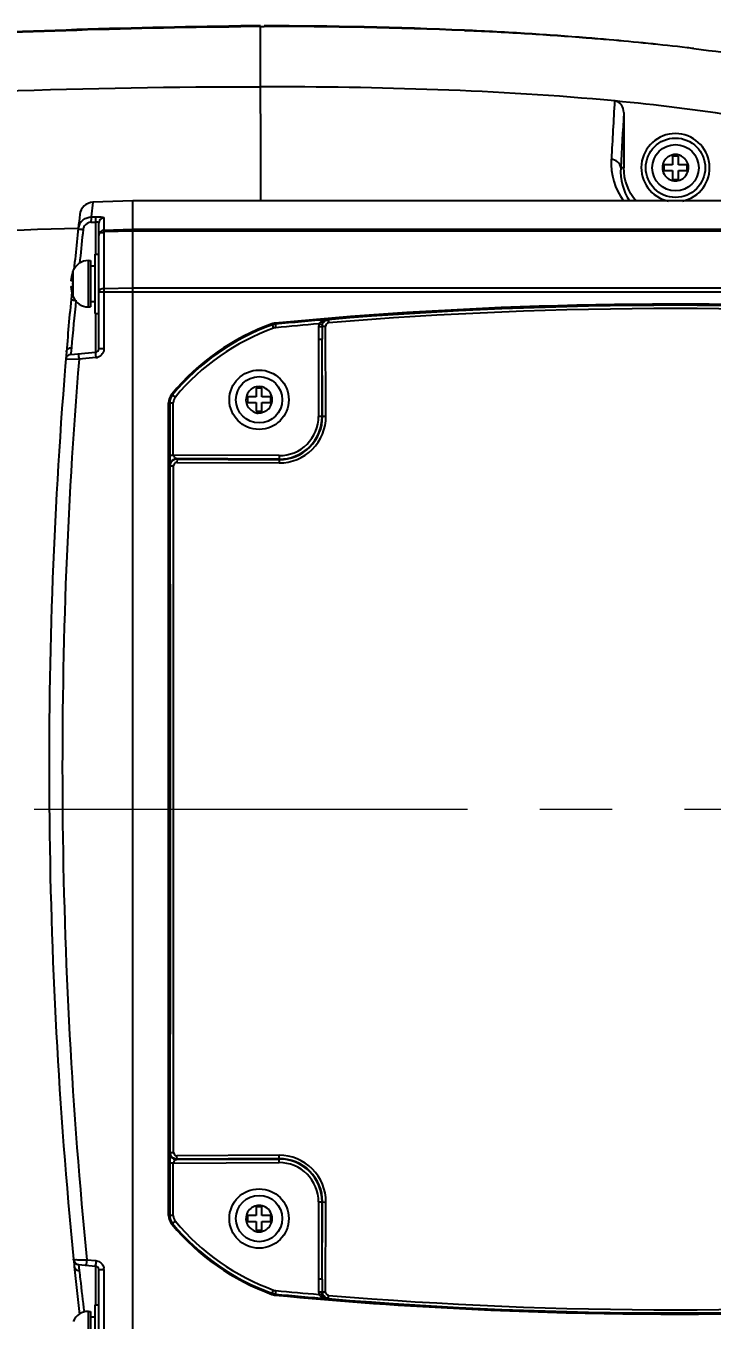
# Model space of a CAD drawing. Header units: millimetres. Extents: x 4086 to 8300, y 123 to 1549.
# Drawn here: x 6839.7 to 6869.9, y 1278.1 to 1335 of the extents above; entities that cross this region are included whole.
import ezdxf
from ezdxf import colors
from ezdxf.entities.mleader import LeaderData, LeaderLine
from ezdxf.math import Vec2, Vec3

# ---------------------------------------------------------------- set-up
doc = ezdxf.new("R2010")
doc.units = ezdxf.units.MM
doc.linetypes.add('CENTER2', pattern=[28.575, 19.05, -3.175, 3.175, -3.175])
doc.layers.add('中心线层', color=7, linetype='CENTER2', lineweight=0)
doc.layers.add('轮廓实线层', color=7, linetype='Continuous', lineweight=30)
doc.layers.add('尺寸标注', color=7, linetype='Continuous')
doc.styles.add('思源黑', font='SourceHanSansCN-Normal.ttf')
doc.dimstyles.new('尺寸标注_3_10比例', dxfattribs={"dimtxt": 7, "dimasz": 6, "dimexe": 2, "dimexo": 1.5, "dimgap": 1, "dimtad": 1, "dimdec": 1, "dimlfac": 3.333333, "dimdsep": 46, "dimtxsty": '思源黑', "dimcen": 0.09, "dimadec": 0, "dimazin": 0, "dimtp": 0.01, "dimtm": 0.01, "dimtfac": 1, "dimtdec": 1, "dimtofl": 0, "dimtmove": 0, "dimatfit": 3, "dimfxl": 0, "dimtolj": 1, "dimarcsym": 0})

# ---------------------------------------------------------------- blocks, each defined once
blk = doc.blocks.new('*D1366')
at = {"layer": 'Defpoints', "color": 0}
for p in [(6824.005, 1353.323), (6815.005, 1321.53), (6824.005, 1321.53)]:
    blk.add_point(p, dxfattribs=at)
at = {"layer": '轮廓实线层', "color": 0, "lineweight": -2}
for p, q in [((6815.005, 1323.03), (6815.005, 1355.323)), ((6824.005, 1323.03), (6824.005, 1355.323)), ((6809.005, 1353.323), (6803.005, 1353.323)), ((6830.005, 1353.323), (6847.732, 1353.323))]:
    blk.add_line(p, q, dxfattribs=at)
at = {"layer": '轮廓实线层', "color": 0}
for points in [[(6809.005, 1352.323), (6809.005, 1354.323), (6815.005, 1353.323)], [(6830.005, 1354.323), (6830.005, 1352.323), (6824.005, 1353.323)]]:
    blk.add_solid(points, dxfattribs=at)
at = {"layer": '轮廓实线层', "color": 0, "insert": (6841.869, 1357.953), "char_height": 7, "attachment_point": 5, "style": '思源黑'}
blk.add_mtext('\\A1;30', dxfattribs=at)

msp = doc.modelspace()

# ---------------------------------------------------------------- linework, layer by layer
for p, q in [((6850.024, 1334.935), (6850.175, 1334.936)), ((6850.032, 1327.271), (6850.024, 1334.935)), ((6850.176, 1334.964), (6850.176, 1334.935)), ((6858.979, 1334.759), (6859.043, 1334.756)), ((6865.985, 1331.157), (6865.985, 1328.73)), ((6868.128, 1329.24), (6868.128, 1328.858)), ((6868.383, 1329.24), (6868.128, 1329.24)), ((6868.383, 1328.858), (6868.383, 1329.24)), ((6865.985, 1328.73), (6865.852, 1328.73)), ((6867.746, 1328.858), (6867.746, 1328.603)), ((6868.128, 1328.858), (6867.746, 1328.858)), ((6868.766, 1328.858), (6868.383, 1328.858)), ((6868.766, 1328.603), (6868.766, 1328.858)), ((6867.746, 1328.603), (6868.128, 1328.603)), ((6868.128, 1328.603), (6868.128, 1328.22)), ((6868.128, 1328.22), (6868.383, 1328.22)), ((6868.383, 1328.22), (6868.383, 1328.603)), ((6868.383, 1328.603), (6868.766, 1328.603)), ((6842.651, 1327.209), (6842.578, 1326.568)), ((6844.405, 1327.271), (6842.65, 1327.209)), ((6844.405, 1273.79), (6844.405, 1327.271)), ((6936.355, 1327.271), (6844.405, 1327.271)), ((6842.58, 1326.568), (6842.781, 1326.572)), ((6842.94, 1326.415), (6842.905, 1326.292)), ((6843.137, 1326.529), (6843.137, 1320.769)), ((6842.567, 1326.33), (6842.768, 1326.335)), ((6842.768, 1326.335), (6842.768, 1324.935)), ((6842.905, 1320.769), (6842.905, 1326.292)), ((6843.137, 1325.988), (6844.405, 1326.032)), ((6844.405, 1325.944), (6843.137, 1325.914)), ((6844.405, 1326.032), (6936.355, 1326.032)), ((6936.355, 1325.944), (6844.405, 1325.944)), ((6842.083, 1324.688), (6842.066, 1324.522)), ((6842.755, 1322.326), (6842.755, 1324.935)), ((6842.755, 1324.935), (6842.905, 1324.935)), ((6841.762, 1324.14), (6841.788, 1324.207)), ((6841.767, 1324.14), (6841.762, 1324.14)), ((6841.788, 1324.204), (6841.788, 1324.207)), ((6841.788, 1323.053), (6841.788, 1324.204)), ((6842.452, 1322.61), (6842.452, 1324.65)), ((6842.452, 1324.65), (6842.542, 1324.65)), ((6842.542, 1324.65), (6842.542, 1322.61)), ((6842.542, 1324.415), (6842.755, 1324.415)), ((6841.767, 1323.758), (6841.683, 1323.758)), ((6841.683, 1323.503), (6841.767, 1323.503)), ((6841.788, 1323.053), (6841.762, 1323.12)), ((6841.762, 1323.12), (6841.767, 1323.12)), ((6842.905, 1323.278), (6936.355, 1323.278)), ((6844.405, 1323.431), (6843.137, 1323.409)), ((6936.355, 1323.431), (6844.405, 1323.431)), ((6842.452, 1322.61), (6842.542, 1322.61)), ((6842.542, 1322.846), (6842.755, 1322.846)), ((6842.755, 1322.325), (6842.905, 1322.325)), ((6842.768, 1322.326), (6842.768, 1320.62)), ((6850.522, 1321.864), (6850.591, 1321.673)), ((6850.667, 1321.896), (6850.687, 1321.694)), ((6852.736, 1321.827), (6852.589, 1321.867)), ((6852.998, 1322.05), (6852.976, 1322.056)), ((6852.573, 1321.753), (6852.726, 1321.752)), ((6852.892, 1317.806), (6852.873, 1321.76)), ((6841.704, 1320.822), (6841.68, 1320.559)), ((6843.137, 1320.769), (6842.905, 1320.769)), ((6852.571, 1321.192), (6852.571, 1317.798)), ((6852.571, 1321.192), (6852.727, 1321.192)), ((6852.727, 1317.798), (6852.727, 1321.192)), ((6841.502, 1320.306), (6841.459, 1320.305)), ((6842.041, 1320.316), (6841.502, 1320.306)), ((6841.677, 1320.525), (6842.768, 1320.62)), ((6841.68, 1320.559), (6841.677, 1320.525)), ((6842.781, 1320.381), (6842.041, 1320.316)), ((6849.828, 1319.04), (6849.828, 1318.658)), ((6850.083, 1319.04), (6849.828, 1319.04)), ((6850.083, 1318.658), (6850.083, 1319.04)), ((6846.275, 1318.648), (6846.119, 1318.778)), ((6849.445, 1318.658), (6849.445, 1318.403)), ((6849.828, 1318.658), (6849.445, 1318.658)), ((6850.465, 1318.658), (6850.083, 1318.658)), ((6850.465, 1318.403), (6850.465, 1318.658)), ((6845.98, 1282.666), (6845.98, 1318.394)), ((6845.98, 1318.394), (6846.183, 1318.394)), ((6846.027, 1318.394), (6846.027, 1316.097)), ((6846.183, 1316.097), (6846.183, 1318.394)), ((6849.445, 1318.403), (6849.828, 1318.403)), ((6849.828, 1318.403), (6849.828, 1318.02)), ((6849.828, 1318.02), (6850.083, 1318.02)), ((6850.083, 1318.02), (6850.083, 1318.403)), ((6850.083, 1318.403), (6850.465, 1318.403)), ((6852.743, 1317.798), (6852.571, 1317.798)), ((6846.027, 1316.097), (6846.183, 1316.097)), ((6846.036, 1315.65), (6846.037, 1315.642)), ((6846.037, 1315.642), (6846.047, 1315.616)), ((6850.837, 1316.073), (6846.183, 1316.097)), ((6846.197, 1285.438), (6846.197, 1315.623)), ((6846.33, 1315.945), (6846.338, 1315.941)), ((6850.836, 1315.917), (6846.338, 1315.941)), ((6846.348, 1315.916), (6846.347, 1315.773)), ((6846.347, 1315.773), (6850.835, 1315.75)), ((6846.348, 1315.916), (6850.836, 1315.893)), ((6850.836, 1315.893), (6850.835, 1315.75)), ((6850.837, 1316.073), (6850.836, 1315.917)), ((6850.836, 1315.917), (6850.836, 1315.893)), ((6846.037, 1285.418), (6846.047, 1285.444)), ((6846.027, 1284.963), (6846.027, 1282.666)), ((6846.183, 1284.963), (6846.027, 1284.963)), ((6846.183, 1284.963), (6850.837, 1284.987)), ((6846.183, 1282.666), (6846.183, 1284.963)), ((6846.338, 1285.12), (6850.836, 1285.143)), ((6850.835, 1285.31), (6846.347, 1285.287)), ((6846.348, 1285.144), (6846.347, 1285.287)), ((6850.836, 1285.167), (6846.348, 1285.144)), ((6850.837, 1284.987), (6850.835, 1285.31)), ((6852.571, 1283.262), (6852.571, 1279.868)), ((6852.571, 1283.262), (6852.743, 1283.262)), ((6852.727, 1279.868), (6852.727, 1283.262)), ((6852.873, 1279.3), (6852.892, 1283.255)), ((6846.183, 1282.666), (6845.98, 1282.666)), ((6849.445, 1282.658), (6849.445, 1282.403)), ((6849.828, 1282.658), (6849.445, 1282.658)), ((6849.828, 1283.04), (6849.828, 1282.658)), ((6850.083, 1283.04), (6849.828, 1283.04)), ((6850.083, 1282.658), (6850.083, 1283.04)), ((6850.465, 1282.658), (6850.083, 1282.658)), ((6850.465, 1282.403), (6850.465, 1282.658)), ((6846.119, 1282.283), (6846.275, 1282.412)), ((6849.445, 1282.403), (6849.828, 1282.403)), ((6849.828, 1282.403), (6849.828, 1282.02)), ((6849.828, 1282.02), (6850.083, 1282.02)), ((6850.083, 1282.02), (6850.083, 1282.403)), ((6850.083, 1282.403), (6850.465, 1282.403)), ((6841.804, 1280.721), (6841.801, 1280.75)), ((6841.977, 1280.719), (6842.164, 1280.717)), ((6842.022, 1280.506), (6842.768, 1280.44)), ((6842.022, 1280.506), (6842.035, 1280.385)), ((6842.035, 1280.385), (6842.051, 1280.239)), ((6842.164, 1280.717), (6842.387, 1280.714)), ((6842.387, 1280.714), (6842.781, 1280.679)), ((6842.768, 1280.44), (6842.768, 1278.735)), ((6842.905, 1274.768), (6842.905, 1280.291)), ((6842.905, 1280.291), (6843.137, 1280.291)), ((6843.137, 1280.291), (6843.137, 1274.531)), ((6852.727, 1279.868), (6852.571, 1279.868)), ((6850.522, 1279.196), (6850.591, 1279.388)), ((6850.687, 1279.366), (6850.667, 1279.164)), ((6852.573, 1279.307), (6852.726, 1279.308)), ((6852.589, 1279.193), (6852.736, 1279.233)), ((6842.755, 1276.126), (6842.755, 1278.735)), ((6842.755, 1278.735), (6842.905, 1278.735)), ((6852.976, 1279.004), (6852.998, 1279.011)), ((6842.452, 1276.41), (6842.452, 1278.45)), ((6842.452, 1278.45), (6842.542, 1278.45)), ((6842.542, 1278.45), (6842.542, 1276.41)), ((6842.542, 1278.215), (6842.755, 1278.215))]:
    msp.add_line(p, q)
for points in [[(6852.589, 1321.867), (6852.58, 1321.83), (6852.575, 1321.791), (6852.573, 1321.753)], [(6852.736, 1321.827), (6852.748, 1321.864), (6852.764, 1321.899), (6852.784, 1321.932)], [(6852.573, 1279.307), (6852.575, 1279.269), (6852.58, 1279.231), (6852.589, 1279.193)], [(6852.667, 1279.11), (6852.637, 1279.134), (6852.611, 1279.162), (6852.589, 1279.193)]]:
    msp.add_lwpolyline(points)
for centre, radius in [((6868.256, 1328.73), 1.305), ((6868.256, 1328.73), 1.02), ((6849.955, 1318.53), 1.305), ((6849.955, 1318.53), 1.02), ((6849.955, 1282.53), 1.305), ((6849.955, 1282.53), 1.02)]:
    msp.add_circle(centre, radius)
for centre, radius, start, end in [((6850.552, 1114.454), 220.513, 90.13723, 90.50039), ((6850.557, 1103.847), 231.089, 90.13216, 90.47886), ((6850.696, 1141.736), 193.201, 87.54304, 90.15451), ((6850.441, 1143.144), 191.82, 87.44863, 90.07917), ((6851.517, 1170.605), 164.339, 86.41339, 87.39729), ((6851.87, 1172.739), 162.176, 86.49085, 87.46512), ((6852.678, 1189.048), 145.859, 85.4162, 86.41558), ((6852.6, 1184.586), 150.307, 85.52216, 86.49191), ((6853.868, 1200.9), 133.943, 85.08729, 85.51813), ((6853.576, 1200.485), 134.387, 84.97872, 85.40815), ((6855.852, 1223.197), 111.558, 83.351, 85.12204), ((6855.297, 1219.358), 115.436, 83.29779, 85.00937), ((6857.371, 1236.786), 97.885, 83.13922, 83.31315), ((7565.352, 1291.947), 700.899, 176.751324, 176.961115), ((7568.008, 1291.444), 703.146, 176.762322, 176.960338), ((6868.255, 1328.73), 1.5, 281.9778, 258.0216), ((6868.268, 1328.94), 2.84, 176.6737, 216.0588), ((6868.244, 1328.579), 2.397, 176.3912, 213.1084), ((6868.238, 1328.725), 0.594, 34.9713, 41.6162), ((6868.257, 1328.731), 0.578, 186.5397, 217.1117), ((6868.257, 1328.736), 0.583, 247.9494, 256.1017), ((6868.257, 1328.728), 0.574, 295.1467, 309.0356), ((6842.671, 1326.61), 0.6, 92, 173.653), ((7061.66, 1302.251), 220.94, 173.65299, 174.2846), ((6842.594, 1325.975), 0.592, 128.5699, 152.6787), ((6845.409, 1326.394), 2.641, 179.5113, 181.2918), ((6842.594, 1325.972), 0.593, 170.1715, 173.8144), ((6842.605, 1325.969), 0.605, 152.795, 170.1488), ((7061.637, 1302.251), 220.698, 173.82006, 174.16521), ((6843.172, 1323.63), 1.495, 160.0479, 175.1062), ((6842.452, 1323.93), 0.72, 90, 157.3801), ((6843.172, 1323.63), 1.411, 174.8143, 185.1857), ((7061.66, 1302.251), 220.94, 174.54108, 175.22781), ((6843.172, 1323.63), 1.495, 184.8938, 199.9521), ((6842.452, 1323.33), 0.72, 202.6199, 270), ((7024.268, 1304.04), 183.334, 174.09494, 174.74817), ((6844.272, 1347.882), 25.092, 264.3336, 264.5922), ((6868.255, 1137.935), 184.746, 85.26292, 94.73728), ((6868.255, 1138.02), 184.52, 85.26097, 94.73924), ((6853.969, 1312.261), 10.203, 109.7452, 140.3036), ((6850.725, 1321.299), 0.6, 95.5249, 109.7452), ((6850.725, 1321.299), 0.553, 95.5249, 109.7452), ((6866.953, 1153.447), 169.188, 94.73847, 95.52211), ((6866.953, 1153.447), 169.032, 94.87473, 95.52211), ((6853.969, 1312.261), 10.156, 109.7452, 140.3036), ((6853.969, 1312.261), 10, 109.7452, 140.3036), ((6850.725, 1321.299), 0.397, 95.5249, 109.7452), ((6933.379, 1321.198), 80.807, 179.60646, 180.00429), ((6853.023, 1321.751), 0.297, 165.0256, 179.7652), ((7020.539, 1321.642), 167.813, 179.96248, 180.15368), ((6842.755, 1320.769), 0.15, 275, 0), ((7059.504, 1302.411), 218.778, 175.22256, 185.68199), ((7059.934, 1302.415), 218.627, 175.30333, 185.69661), ((6841.698, 1320.286), 0.24, 95, 175.3085), ((6842.747, 1320.766), 0.387, 275.0648, 284.9924), ((6849.955, 1318.531), 0.576, 115.1801, 129.0292), ((6849.954, 1318.524), 0.583, 67.9439, 76.101), ((6846.58, 1318.394), 0.6, 140.3036, 180), ((6846.58, 1318.394), 0.553, 140.3036, 180), ((6846.58, 1318.394), 0.397, 140.3036, 180.0004), ((6849.954, 1318.529), 0.578, 6.5115, 37.0938), ((6849.939, 1318.517), 0.556, 215.3856, 222.48), ((6850.846, 1317.797), 2.047, 269.7074, 0.2538), ((6850.846, 1317.79), 1.897, 269.6943, 0.2605), ((6850.846, 1317.798), 1.881, 269.7031, 0), ((6850.846, 1317.798), 1.725, 269.7031, 0), ((6869.88, 1316.079), 23.853, 179.9562, 180.339), ((6858.102, 1316.017), 12.074, 180.3759, 180.6609), ((-3114.355, 1300.53), 9960.414, 359.9132208, 0.0867803), ((6846.203, 1312.35), 3.273, 90.0999, 90.8279), ((6846.347, 1315.623), 0.293, 89.8229, 130.1577), ((6846.203, 1288.711), 3.273, 269.1702, 269.9), ((6864.137, 1284.998), 18.11, 179.6782, 180.111), ((6859.693, 1285.023), 13.666, 179.3065, 179.6784), ((6846.345, 1285.441), 0.296, 229.8153, 240.2322), ((6850.846, 1283.264), 2.047, 359.7461, 90.2928), ((6850.846, 1283.271), 1.897, 359.7395, 90.3057), ((6850.846, 1283.262), 1.881, 0, 90.2969), ((6850.846, 1283.262), 1.725, 0, 90.2969), ((6846.58, 1282.666), 0.6, 180, 219.6964), ((6846.58, 1282.666), 0.553, 180, 219.6964), ((6846.58, 1282.666), 0.397, 179.9996, 219.6964), ((6849.955, 1282.531), 0.576, 115.1801, 129.0292), ((6849.954, 1282.524), 0.583, 67.9439, 76.101), ((6849.954, 1282.529), 0.578, 6.5115, 37.0938), ((6853.969, 1288.8), 10.203, 219.6964, 250.2548), ((6853.969, 1288.8), 10.156, 219.6964, 250.2548), ((6853.969, 1288.8), 10, 219.6964, 250.2548), ((6849.939, 1282.517), 0.556, 215.3856, 222.48), ((6842.043, 1280.745), 0.24, 185.6898, 265), ((7059.504, 1302.411), 218.778, 185.69856, 185.76738), ((7064.195, 1302.829), 223.487, 185.75312, 186.29768), ((6842.755, 1280.291), 0.15, 0, 85), ((6842.753, 1280.291), 0.384, 0.0431, 8.5234), ((7023.517, 1300.376), 182.58, 186.33211, 186.44894), ((7023.155, 1300.337), 182.215, 186.44965, 186.90532), ((6933.381, 1279.862), 80.809, 179.99572, 180.3934), ((7020.374, 1279.418), 167.648, 179.84623, 180.03755), ((6850.725, 1279.761), 0.6, 250.2548, 264.4751), ((6850.725, 1279.761), 0.553, 250.2548, 264.4751), ((6850.725, 1279.761), 0.397, 250.2548, 264.4751), ((6866.938, 1447.451), 169.025, 264.47752, 265.26192), ((6866.938, 1447.451), 168.869, 264.47752, 265.12553), ((6853.024, 1279.31), 0.298, 180.2473, 194.9371), ((6868.255, 1463.125), 184.746, 265.26272, 274.73708), ((6868.255, 1463.04), 184.52, 265.26076, 274.73903), ((6842.452, 1277.73), 0.72, 90, 157.3801)]:
    msp.add_arc(centre, radius, start, end)
for points, knots in [([(6828.342, 1334.128), (6830.017, 1334.236), (6836.772, 1334.642), (6843.537, 1334.914), (6848.626, 1334.959)], [0, 0, 0, 0, 0.248026, 1, 1, 1, 1]), ([(6828.344, 1334.099), (6830.011, 1334.207), (6836.765, 1334.612), (6843.53, 1334.885), (6848.626, 1334.928)], [0, 0, 0, 0, 0.246849, 1, 1, 1, 1]), ([(6869.064, 1333.97), (6870.792, 1333.762), (6874.238, 1333.26), (6879.31, 1332.043), (6884.254, 1330.283), (6887.155, 1328.316), (6888.545, 1327.273)], [0, 0, 0, 0, 0.250262, 0.500185, 0.75005, 1, 1, 1, 1]), ([(6804.907, 1330.033), (6812.358, 1330.654), (6827.381, 1331.727), (6842.44, 1332.302), (6850.024, 1332.291)], [0, 0, 0, 0, 0.496427, 1, 1, 1, 1]), ([(6865.985, 1331.157), (6865.985, 1331.273), (6865.922, 1331.513), (6865.699, 1331.655), (6865.585, 1331.666)], [0, 0, 0, 0, 0.503087, 1, 1, 1, 1]), ([(6868.025, 1329.253), (6868.011, 1329.247), (6867.982, 1329.236), (6867.954, 1329.221), (6867.941, 1329.213)], [0, 0, 0, 0, 0.502353, 1, 1, 1, 1]), ([(6868.256, 1329.307), (6868.244, 1329.311), (6868.219, 1329.315), (6868.194, 1329.311), (6868.181, 1329.308)], [0, 0, 0, 0, 0.493074, 1, 1, 1, 1]), ([(6868.332, 1329.308), (6868.319, 1329.311), (6868.294, 1329.315), (6868.267, 1329.311), (6868.256, 1329.307)], [0, 0, 0, 0, 0.507426, 1, 1, 1, 1]), ([(6867.941, 1329.213), (6867.93, 1329.207), (6867.91, 1329.194), (6867.891, 1329.179), (6867.881, 1329.171)], [0, 0, 0, 0, 0.497104, 1, 1, 1, 1]), ([(6842.58, 1326.568), (6842.575, 1326.56), (6842.568, 1326.478), (6842.566, 1326.4), (6842.567, 1326.33)], [0, 0, 0, 0, 0.114442, 1, 1, 1, 1]), ([(6842.781, 1326.572), (6842.778, 1326.567), (6842.77, 1326.514), (6842.768, 1326.463), (6842.768, 1326.417)], [0, 0, 0, 0, 0.114099, 1, 1, 1, 1]), ([(6842.781, 1326.572), (6842.815, 1326.573), (6842.922, 1326.572), (6843.033, 1326.572), (6843.103, 1326.55)], [0, 0, 0, 0, 0.317016, 1, 1, 1, 1]), ([(6843.103, 1326.55), (6843.111, 1326.547), (6843.124, 1326.543), (6843.135, 1326.534), (6843.137, 1326.529)], [0, 0, 0, 0, 0.623887, 1, 1, 1, 1]), ([(6803.923, 1324.385), (6810.288, 1324.729), (6822.978, 1325.346), (6835.672, 1325.888), (6841.999, 1326.08)], [0, 0, 0, 0, 0.501709, 1, 1, 1, 1]), ([(6842.004, 1326.036), (6842.002, 1326.015), (6842.126, 1326.045), (6842.17, 1326.015), (6842.222, 1326.01)], [0, 0, 0, 0, 0.287893, 1, 1, 1, 1]), ([(6842.905, 1325.749), (6842.905, 1325.789), (6842.934, 1325.887), (6843.048, 1325.891), (6843.089, 1325.87)], [0, 0, 0, 0, 0.456995, 1, 1, 1, 1]), ([(6843.137, 1323.409), (6843.083, 1323.408), (6843.023, 1323.406), (6842.92, 1323.358), (6842.953, 1323.321), (6842.968, 1323.312)], [0, 0, 0, 0, 0.614467, 0.805294, 1, 1, 1, 1]), ([(6841.69, 1322.924), (6841.689, 1322.915), (6841.748, 1322.93), (6841.769, 1322.915), (6841.795, 1322.913)], [0, 0, 0, 0, 0.257506, 1, 1, 1, 1]), ([(6885.843, 1321.896), (6882.968, 1322.175), (6871.261, 1323.001), (6859.473, 1322.748), (6850.667, 1321.896)], [0, 0, 0, 0, 0.246151, 1, 1, 1, 1]), ([(6852.589, 1321.867), (6852.598, 1321.883), (6852.622, 1321.914), (6852.651, 1321.939), (6852.667, 1321.95)], [0, 0, 0, 0, 0.484057, 1, 1, 1, 1]), ([(6852.784, 1321.932), (6852.772, 1321.921), (6852.725, 1321.925), (6852.689, 1321.939), (6852.667, 1321.95)], [0, 0, 0, 0, 0.39509, 1, 1, 1, 1]), ([(6852.865, 1322.014), (6852.85, 1322.004), (6852.82, 1321.979), (6852.796, 1321.949), (6852.784, 1321.932)], [0, 0, 0, 0, 0.475434, 1, 1, 1, 1]), ([(6852.865, 1322.014), (6852.856, 1322.01), (6852.833, 1322.006), (6852.811, 1322.013), (6852.799, 1322.018)], [0, 0, 0, 0, 0.451272, 1, 1, 1, 1]), ([(6852.976, 1322.056), (6852.957, 1322.054), (6852.918, 1322.044), (6852.882, 1322.025), (6852.865, 1322.014)], [0, 0, 0, 0, 0.48718, 1, 1, 1, 1]), ([(6852.998, 1322.05), (6852.999, 1322.046), (6853.001, 1321.999), (6853.006, 1321.952), (6853.01, 1321.91)], [0, 0, 0, 0, 0.083664, 1, 1, 1, 1]), ([(6852.726, 1321.752), (6852.732, 1321.754), (6852.781, 1321.758), (6852.83, 1321.76), (6852.873, 1321.76)], [0, 0, 0, 0, 0.127153, 1, 1, 1, 1]), ([(6841.486, 1320.632), (6841.487, 1320.648), (6841.495, 1320.68), (6841.51, 1320.709), (6841.519, 1320.723)], [0, 0, 0, 0, 0.483915, 1, 1, 1, 1]), ([(6841.519, 1320.723), (6841.529, 1320.738), (6841.554, 1320.766), (6841.585, 1320.786), (6841.602, 1320.794)], [0, 0, 0, 0, 0.492677, 1, 1, 1, 1]), ([(6841.602, 1320.794), (6841.618, 1320.802), (6841.652, 1320.815), (6841.687, 1320.821), (6841.704, 1320.821)], [0, 0, 0, 0, 0.509543, 1, 1, 1, 1]), ([(6842.041, 1320.316), (6842.036, 1320.372), (6842.056, 1320.426), (6842.005, 1320.553), (6842.028, 1320.555)], [0, 0, 0, 0, 0.706582, 1, 1, 1, 1]), ([(6842.768, 1320.62), (6842.766, 1320.62), (6842.769, 1320.604), (6842.767, 1320.596), (6842.767, 1320.589)], [0, 0, 0, 0, 0.258862, 1, 1, 1, 1]), ([(6842.962, 1320.444), (6842.944, 1320.432), (6842.907, 1320.412), (6842.867, 1320.398), (6842.847, 1320.393)], [0, 0, 0, 0, 0.500208, 1, 1, 1, 1]), ([(6849.878, 1317.946), (6849.891, 1317.944), (6849.917, 1317.944), (6849.943, 1317.949), (6849.955, 1317.953)], [0, 0, 0, 0, 0.501922, 1, 1, 1, 1]), ([(6849.955, 1317.953), (6849.967, 1317.949), (6849.992, 1317.946), (6850.017, 1317.949), (6850.03, 1317.952)], [0, 0, 0, 0, 0.493059, 1, 1, 1, 1]), ([(6850.186, 1318.007), (6850.2, 1318.013), (6850.229, 1318.025), (6850.257, 1318.039), (6850.27, 1318.047)], [0, 0, 0, 0, 0.502353, 1, 1, 1, 1]), ([(6850.27, 1318.047), (6850.281, 1318.053), (6850.301, 1318.066), (6850.32, 1318.081), (6850.329, 1318.089)], [0, 0, 0, 0, 0.497102, 1, 1, 1, 1]), ([(6852.743, 1317.798), (6852.747, 1317.801), (6852.799, 1317.801), (6852.847, 1317.805), (6852.892, 1317.806)], [0, 0, 0, 0, 0.098926, 1, 1, 1, 1]), ([(6846.028, 1315.878), (6846.029, 1315.854), (6846.03, 1315.778), (6846.03, 1315.702), (6846.036, 1315.65)], [0, 0, 0, 0, 0.3128, 1, 1, 1, 1]), ([(6846.047, 1315.616), (6846.054, 1315.624), (6846.098, 1315.614), (6846.13, 1315.622), (6846.156, 1315.622)], [0, 0, 0, 0, 0.285152, 1, 1, 1, 1]), ([(6846.183, 1316.097), (6846.183, 1316.076), (6846.2, 1316.036), (6846.228, 1316.005), (6846.243, 1315.993)], [0, 0, 0, 0, 0.511681, 1, 1, 1, 1]), ([(6846.217, 1315.698), (6846.211, 1315.687), (6846.201, 1315.662), (6846.197, 1315.636), (6846.197, 1315.623)], [0, 0, 0, 0, 0.500018, 1, 1, 1, 1]), ([(6846.243, 1315.993), (6846.258, 1315.981), (6846.286, 1315.963), (6846.317, 1315.95), (6846.33, 1315.945)], [0, 0, 0, 0, 0.568805, 1, 1, 1, 1]), ([(6846.047, 1285.444), (6846.054, 1285.436), (6846.098, 1285.446), (6846.13, 1285.438), (6846.156, 1285.438)], [0, 0, 0, 0, 0.285114, 1, 1, 1, 1]), ([(6846.037, 1285.418), (6846.034, 1285.411), (6846.037, 1285.331), (6846.029, 1285.257), (6846.028, 1285.189)], [0, 0, 0, 0, 0.10994, 1, 1, 1, 1]), ([(6846.188, 1284.99), (6846.186, 1284.986), (6846.184, 1284.977), (6846.183, 1284.968), (6846.183, 1284.963)], [0, 0, 0, 0, 0.499428, 1, 1, 1, 1]), ([(6846.338, 1285.12), (6846.331, 1285.113), (6846.264, 1285.099), (6846.205, 1285.045), (6846.188, 1284.99)], [0, 0, 0, 0, 0.140086, 1, 1, 1, 1]), ([(6846.273, 1285.307), (6846.284, 1285.3), (6846.308, 1285.29), (6846.334, 1285.287), (6846.347, 1285.287)], [0, 0, 0, 0, 0.500259, 1, 1, 1, 1]), ([(6852.743, 1283.262), (6852.747, 1283.26), (6852.799, 1283.259), (6852.847, 1283.255), (6852.892, 1283.255)], [0, 0, 0, 0, 0.098926, 1, 1, 1, 1]), ([(6850.186, 1282.007), (6850.2, 1282.013), (6850.229, 1282.025), (6850.257, 1282.039), (6850.27, 1282.047)], [0, 0, 0, 0, 0.502353, 1, 1, 1, 1]), ([(6850.27, 1282.047), (6850.281, 1282.053), (6850.301, 1282.066), (6850.32, 1282.081), (6850.329, 1282.089)], [0, 0, 0, 0, 0.497102, 1, 1, 1, 1]), ([(6849.878, 1281.946), (6849.891, 1281.944), (6849.917, 1281.944), (6849.943, 1281.949), (6849.955, 1281.953)], [0, 0, 0, 0, 0.501922, 1, 1, 1, 1]), ([(6849.955, 1281.953), (6849.967, 1281.949), (6849.992, 1281.946), (6850.017, 1281.949), (6850.03, 1281.952)], [0, 0, 0, 0, 0.493059, 1, 1, 1, 1]), ([(6841.804, 1280.721), (6841.805, 1280.706), (6841.896, 1280.742), (6841.934, 1280.72), (6841.977, 1280.719)], [0, 0, 0, 0, 0.260201, 1, 1, 1, 1]), ([(6841.833, 1280.426), (6841.835, 1280.41), (6841.843, 1280.377), (6841.86, 1280.347), (6841.87, 1280.333)], [0, 0, 0, 0, 0.483394, 1, 1, 1, 1]), ([(6841.87, 1280.333), (6841.88, 1280.318), (6841.905, 1280.291), (6841.937, 1280.271), (6841.954, 1280.263)], [0, 0, 0, 0, 0.492273, 1, 1, 1, 1]), ([(6842.374, 1280.475), (6842.351, 1280.477), (6842.401, 1280.604), (6842.382, 1280.658), (6842.387, 1280.714)], [0, 0, 0, 0, 0.293418, 1, 1, 1, 1]), ([(6842.781, 1280.679), (6842.776, 1280.623), (6842.795, 1280.569), (6842.745, 1280.442), (6842.768, 1280.44)], [0, 0, 0, 0, 0.706583, 1, 1, 1, 1]), ([(6843.09, 1280.477), (6843.101, 1280.457), (6843.119, 1280.414), (6843.129, 1280.37), (6843.133, 1280.347)], [0, 0, 0, 0, 0.500335, 1, 1, 1, 1]), ([(6841.954, 1280.263), (6841.97, 1280.256), (6842.001, 1280.244), (6842.035, 1280.239), (6842.051, 1280.238)], [0, 0, 0, 0, 0.508675, 1, 1, 1, 1]), ([(6850.667, 1279.164), (6853.542, 1278.886), (6865.25, 1278.059), (6877.038, 1278.312), (6885.843, 1279.164)], [0, 0, 0, 0, 0.246151, 1, 1, 1, 1]), ([(6852.726, 1279.308), (6852.732, 1279.307), (6852.781, 1279.302), (6852.83, 1279.301), (6852.873, 1279.3)], [0, 0, 0, 0, 0.127144, 1, 1, 1, 1]), ([(6852.736, 1279.233), (6852.741, 1279.214), (6852.754, 1279.177), (6852.773, 1279.144), (6852.784, 1279.128)], [0, 0, 0, 0, 0.515536, 1, 1, 1, 1]), ([(6852.784, 1279.128), (6852.772, 1279.139), (6852.725, 1279.135), (6852.689, 1279.122), (6852.667, 1279.11)], [0, 0, 0, 0, 0.389049, 1, 1, 1, 1]), ([(6852.784, 1279.128), (6852.796, 1279.112), (6852.82, 1279.082), (6852.85, 1279.057), (6852.865, 1279.047)], [0, 0, 0, 0, 0.524575, 1, 1, 1, 1]), ([(6852.865, 1279.047), (6852.856, 1279.051), (6852.833, 1279.054), (6852.811, 1279.048), (6852.799, 1279.043)], [0, 0, 0, 0, 0.46087, 1, 1, 1, 1]), ([(6852.865, 1279.047), (6852.882, 1279.035), (6852.918, 1279.016), (6852.957, 1279.006), (6852.976, 1279.004)], [0, 0, 0, 0, 0.512739, 1, 1, 1, 1]), ([(6852.998, 1279.011), (6852.999, 1279.014), (6853.001, 1279.062), (6853.006, 1279.108), (6853.01, 1279.151)], [0, 0, 0, 0, 0.08337, 1, 1, 1, 1])]:
    msp.add_open_spline(points, degree=3, knots=knots)
for points in [[(6865.585, 1331.667), (6860.417, 1332.153), (6855.215, 1332.284), (6850.024, 1332.291)], [(6871.035, 1330.976), (6869.229, 1331.277), (6867.408, 1331.495), (6865.585, 1331.667)], [(6868.181, 1329.308), (6868.128, 1329.296), (6868.077, 1329.273), (6868.025, 1329.253)], [(6868.682, 1329.12), (6868.594, 1329.219), (6868.461, 1329.278), (6868.332, 1329.308)], [(6865.852, 1328.73), (6865.847, 1328.917), (6865.62, 1329.091), (6865.433, 1329.105)], [(6866.528, 1327.257), (6866.188, 1327.655), (6865.985, 1328.207), (6865.985, 1328.73)], [(6867.881, 1329.171), (6867.743, 1329.054), (6867.662, 1328.845), (6867.682, 1328.665)], [(6868.619, 1328.282), (6868.769, 1328.404), (6868.857, 1328.633), (6868.825, 1328.824)], [(6868.825, 1328.824), (6868.81, 1328.91), (6868.775, 1328.994), (6868.725, 1329.066)], [(6867.796, 1328.382), (6867.857, 1328.301), (6867.944, 1328.234), (6868.038, 1328.196)], [(6868.117, 1328.17), (6868.162, 1328.159), (6868.209, 1328.153), (6868.256, 1328.153)], [(6868.256, 1328.153), (6868.339, 1328.153), (6868.425, 1328.172), (6868.501, 1328.208)], [(6842.225, 1326.438), (6842.323, 1326.517), (6842.454, 1326.564), (6842.58, 1326.568)], [(6843.137, 1326.529), (6843.061, 1326.527), (6842.979, 1326.48), (6842.941, 1326.415)], [(6842.281, 1326.172), (6842.249, 1326.124), (6842.228, 1326.067), (6842.222, 1326.01)], [(6842.567, 1326.33), (6842.458, 1326.327), (6842.341, 1326.263), (6842.281, 1326.172)], [(6842.905, 1326.292), (6842.905, 1326.34), (6842.816, 1326.338), (6842.768, 1326.335)], [(6843.137, 1325.988), (6843.027, 1325.985), (6842.905, 1325.863), (6842.905, 1325.753)], [(6852.667, 1321.95), (6852.707, 1321.979), (6852.753, 1322.001), (6852.799, 1322.018)], [(6852.784, 1321.932), (6852.827, 1321.988), (6852.917, 1322.051), (6852.979, 1322.016)], [(6852.799, 1322.018), (6852.856, 1322.038), (6852.916, 1322.051), (6852.976, 1322.056)], [(6853.01, 1321.91), (6852.943, 1321.904), (6852.873, 1321.828), (6852.873, 1321.76)], [(6843.137, 1320.769), (6843.137, 1320.706), (6843.12, 1320.64), (6843.09, 1320.584)], [(6852.743, 1317.798), (6852.738, 1318.929), (6852.733, 1320.061), (6852.727, 1321.192)], [(6842.767, 1320.589), (6842.769, 1320.519), (6842.775, 1320.45), (6842.781, 1320.381)], [(6843.09, 1320.584), (6843.06, 1320.528), (6843.015, 1320.479), (6842.962, 1320.444)], [(6849.955, 1319.107), (6849.871, 1319.107), (6849.786, 1319.088), (6849.71, 1319.052)], [(6850.094, 1319.09), (6850.049, 1319.101), (6850.002, 1319.107), (6849.955, 1319.107)], [(6850.415, 1318.878), (6850.354, 1318.959), (6850.267, 1319.026), (6850.173, 1319.064)], [(6849.592, 1318.978), (6849.442, 1318.857), (6849.355, 1318.627), (6849.386, 1318.436)], [(6849.386, 1318.436), (6849.4, 1318.35), (6849.435, 1318.265), (6849.486, 1318.195)], [(6850.329, 1318.089), (6850.468, 1318.206), (6850.549, 1318.415), (6850.529, 1318.595)], [(6849.529, 1318.141), (6849.619, 1318.043), (6849.746, 1317.961), (6849.878, 1317.946)], [(6850.03, 1317.952), (6850.083, 1317.964), (6850.134, 1317.987), (6850.186, 1318.007)], [(6846.037, 1315.642), (6846.037, 1315.742), (6846.101, 1315.852), (6846.188, 1315.9)], [(6846.047, 1315.616), (6846.047, 1315.701), (6846.09, 1315.791), (6846.154, 1315.846)], [(6846.188, 1315.9), (6846.234, 1315.926), (6846.287, 1315.941), (6846.338, 1315.941)], [(6846.347, 1315.773), (6846.297, 1315.774), (6846.242, 1315.742), (6846.217, 1315.698)], [(6846.154, 1285.215), (6846.089, 1285.269), (6846.047, 1285.36), (6846.047, 1285.444)], [(6846.197, 1285.438), (6846.197, 1285.387), (6846.229, 1285.332), (6846.273, 1285.307)], [(6846.037, 1285.418), (6846.037, 1285.318), (6846.101, 1285.208), (6846.189, 1285.16)], [(6846.189, 1285.16), (6846.234, 1285.135), (6846.287, 1285.119), (6846.338, 1285.12)], [(6846.348, 1285.144), (6846.296, 1285.144), (6846.243, 1285.158), (6846.198, 1285.184)], [(6852.727, 1279.868), (6852.733, 1281), (6852.738, 1282.131), (6852.743, 1283.262)], [(6849.592, 1282.978), (6849.442, 1282.857), (6849.355, 1282.627), (6849.386, 1282.436)], [(6849.955, 1283.107), (6849.871, 1283.107), (6849.786, 1283.088), (6849.71, 1283.052)], [(6850.094, 1283.09), (6850.049, 1283.101), (6850.002, 1283.107), (6849.955, 1283.107)], [(6850.415, 1282.878), (6850.354, 1282.959), (6850.267, 1283.026), (6850.173, 1283.064)], [(6850.329, 1282.089), (6850.468, 1282.206), (6850.549, 1282.415), (6850.529, 1282.595)], [(6849.386, 1282.436), (6849.4, 1282.35), (6849.435, 1282.265), (6849.486, 1282.195)], [(6849.529, 1282.141), (6849.619, 1282.043), (6849.746, 1281.961), (6849.878, 1281.946)], [(6850.03, 1281.952), (6850.083, 1281.964), (6850.134, 1281.987), (6850.186, 1282.007)], [(6842.781, 1280.679), (6842.844, 1280.674), (6842.908, 1280.651), (6842.962, 1280.616)], [(6842.962, 1280.616), (6843.014, 1280.582), (6843.06, 1280.532), (6843.09, 1280.477)], [(6853.01, 1279.151), (6852.943, 1279.156), (6852.873, 1279.233), (6852.873, 1279.3)], [(6852.799, 1279.043), (6852.753, 1279.059), (6852.707, 1279.082), (6852.667, 1279.11)], [(6852.976, 1279.004), (6852.916, 1279.01), (6852.856, 1279.023), (6852.799, 1279.043)], [(6852.998, 1279.011), (6852.927, 1279.017), (6852.826, 1279.06), (6852.822, 1279.131)]]:
    msp.add_open_spline(points, degree=3)
at = {"layer": '中心线层'}
msp.add_line((6725.771, 1300.53), (7047.216, 1300.53), dxfattribs=at)

# ---------------------------------------------------------------- dimensions: what is measured, and where the dimension line sits
at = {"layer": '轮廓实线层'}
dim = msp.add_linear_dim(base=(6824.005, 1353.323), p1=(6815.005, 1321.53), p2=(6824.005, 1321.53), dimstyle='尺寸标注_3_10比例', dxfattribs=at)
dim.commit()
dim.dimension.update_dxf_attribs({"geometry": '*D1366', "text_midpoint": (6841.869, 1353.323), "dimtype": 160})

# ---------------------------------------------------------------- leaders
at = {"layer": '尺寸标注'}
ml = msp.add_multileader_mtext('Standard', dxfattribs=at)
ml.set_content('{\\A1;\\C256;φ6 {\\H0.7x;\\S+0.018^  0;}贯通（定位孔）}', style='思源黑')
ml.set_leader_properties()
ml.build(insert=Vec2(0, 0))
ml.multileader.update_dxf_attribs({"text_left_attachment_type": 5, "text_right_attachment_type": 5, "dogleg_length": 1, "arrow_head_size": 6})
ctx = ml.context
ctx.base_point, ctx.char_height, ctx.arrow_head_size, ctx.plane_origin = Vec3(6823.367, 1369.904), 7, 6, Vec3(6942.949, 1322.52)
ctx.left_attachment, ctx.right_attachment, ctx.text_align_type = 5, 5, 2
notes = []
notes.append((ctx, [(0, (1, 1, 0), (6922.568, 1369.904), (-1, 0), 1, [(0, [(6942.949, 1322.52)], 0, [])])]))
ctx.mtext.insert, ctx.mtext.alignment, ctx.mtext.flow_direction = Vec3(6919.568, 1383.596), 3, 5
ml = msp.add_multileader_mtext('Standard', dxfattribs=at)
ml.set_content('8×M4{\\A1;\\C256;深度}10', style='思源黑')
ml.set_leader_properties()
ml.build(insert=Vec2(0, 0))
ml.multileader.update_dxf_attribs({"text_left_attachment_type": 5, "text_right_attachment_type": 5, "dogleg_length": 1, "arrow_head_size": 6})
ctx = ml.context
ctx.base_point, ctx.char_height, ctx.arrow_head_size, ctx.plane_origin = Vec3(6837.883, 1248.598), 7, 6, Vec3(6823.887, 1280.347)
ctx.left_attachment, ctx.right_attachment = 5, 5
notes.append((ctx, [(0, (1, 1, 0), (6836.883, 1248.598), (1, 0), 1, [(0, [(6823.887, 1280.347)], 0, [])])]))
ctx.mtext.insert, ctx.mtext.flow_direction = Vec3(6839.883, 1257.359), 5
for ctx, leaders in notes:
    for number, flags, end, landing, length, lines in leaders:
        leader = LeaderData()
        leader.index, (leader.has_last_leader_line, leader.has_dogleg_vector, leader.attachment_direction) = number, flags
        leader.last_leader_point, leader.dogleg_vector, leader.dogleg_length = Vec3(end), Vec3(landing), length
        for number, points, colour, breaks in lines:
            line = LeaderLine()
            line.index, line.vertices, line.color, line.breaks = number, Vec3.list(points), colors.encode_raw_color(colour), breaks
            leader.lines.append(line)
        ctx.leaders.append(leader)

doc.saveas('drawing.dxf')
